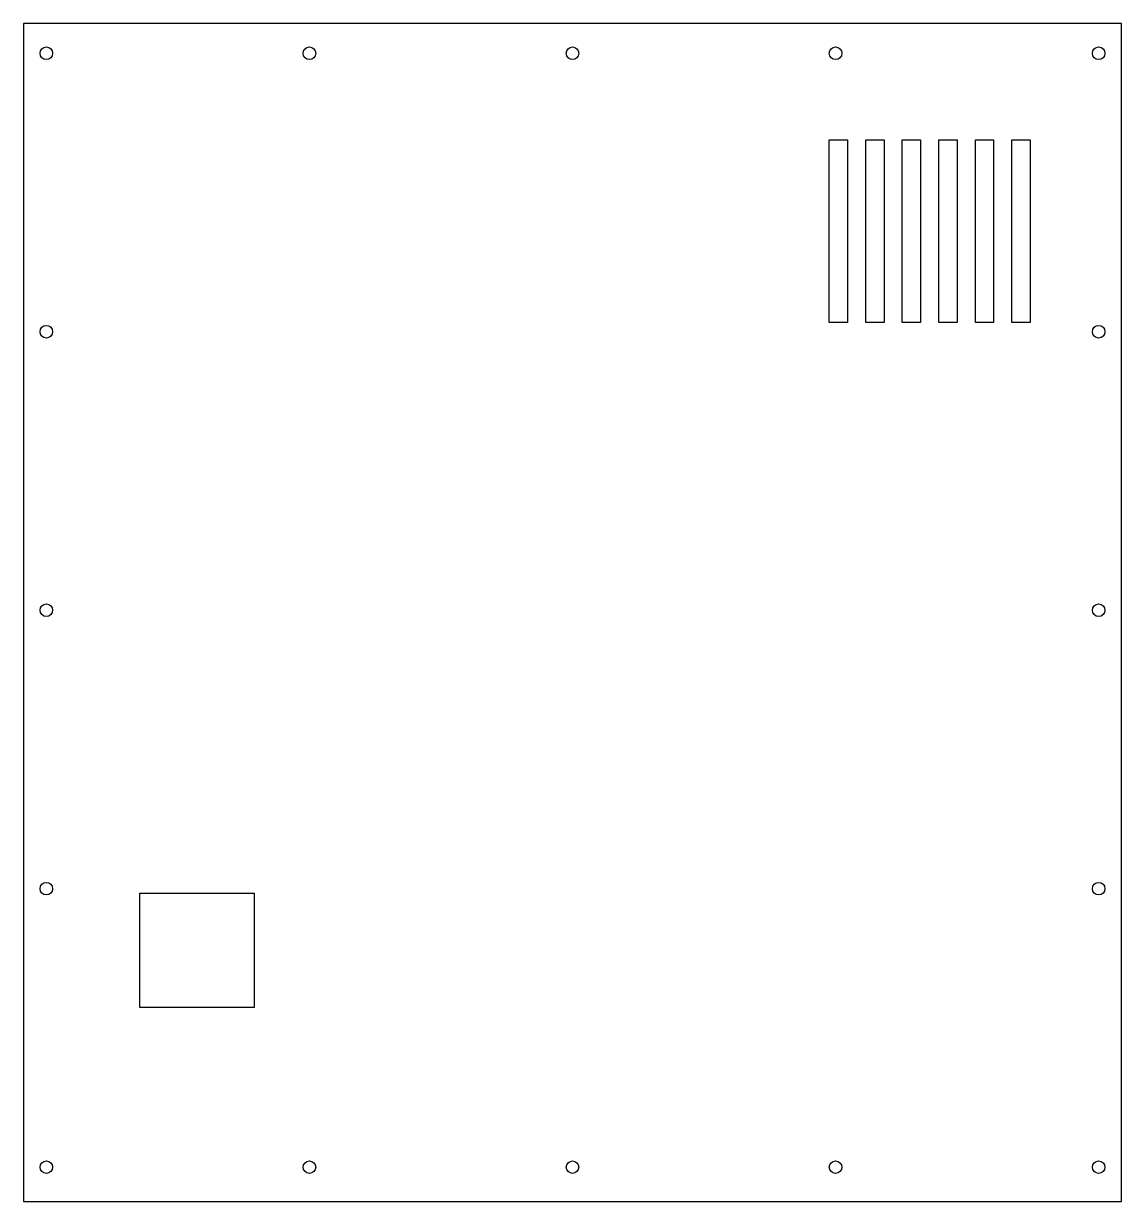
# Model space of a CAD drawing. Header units: millimetres. Extents: x -313 to 168, y -5 to 511.
import ezdxf

# ---------------------------------------------------------------- set-up
doc = ezdxf.new("R2010")
doc.units = ezdxf.units.MM
doc.layers.add('kontur', color=7, linetype='Continuous')

msp = doc.modelspace()

# ---------------------------------------------------------------- linework, layer by layer
at = {"layer": 'kontur'}
for p, q in [((-313, 511), (-313, -5)), ((168, 511), (-313, 511)), ((168, -5), (168, 511)), ((40, 380), (40, 460)), ((40, 460), (48, 460)), ((48, 460), (48, 380)), ((56, 380), (56, 460)), ((56, 460), (64, 460)), ((64, 460), (64, 380)), ((72, 380), (72, 460)), ((72, 460), (80, 460)), ((80, 460), (80, 380)), ((88, 380), (88, 460)), ((88, 460), (96, 460)), ((96, 460), (96, 380)), ((104, 380), (104, 460)), ((104, 460), (112, 460)), ((112, 460), (112, 380)), ((120, 380), (120, 460)), ((120, 460), (128, 460)), ((128, 460), (128, 380)), ((48, 380), (40, 380)), ((64, 380), (56, 380)), ((80, 380), (72, 380)), ((96, 380), (88, 380)), ((112, 380), (104, 380)), ((128, 380), (120, 380)), ((-262, 80), (-262, 130)), ((-262, 130), (-212, 130)), ((-212, 130), (-212, 80)), ((-212, 80), (-262, 80)), ((-313, -5), (168, -5))]:
    msp.add_line(p, q, dxfattribs=at)
for centre in [(-303, 498), (-187.75, 498), (-72.5, 498), (42.75, 498), (158, 498), (-303, 376), (158, 376), (-303, 254), (158, 254), (-303, 132), (158, 132), (-303, 10), (-187.75, 10), (-72.5, 10), (42.75, 10), (158, 10)]:
    msp.add_circle(centre, 2.75, dxfattribs=at)

doc.saveas('drawing.dxf')
